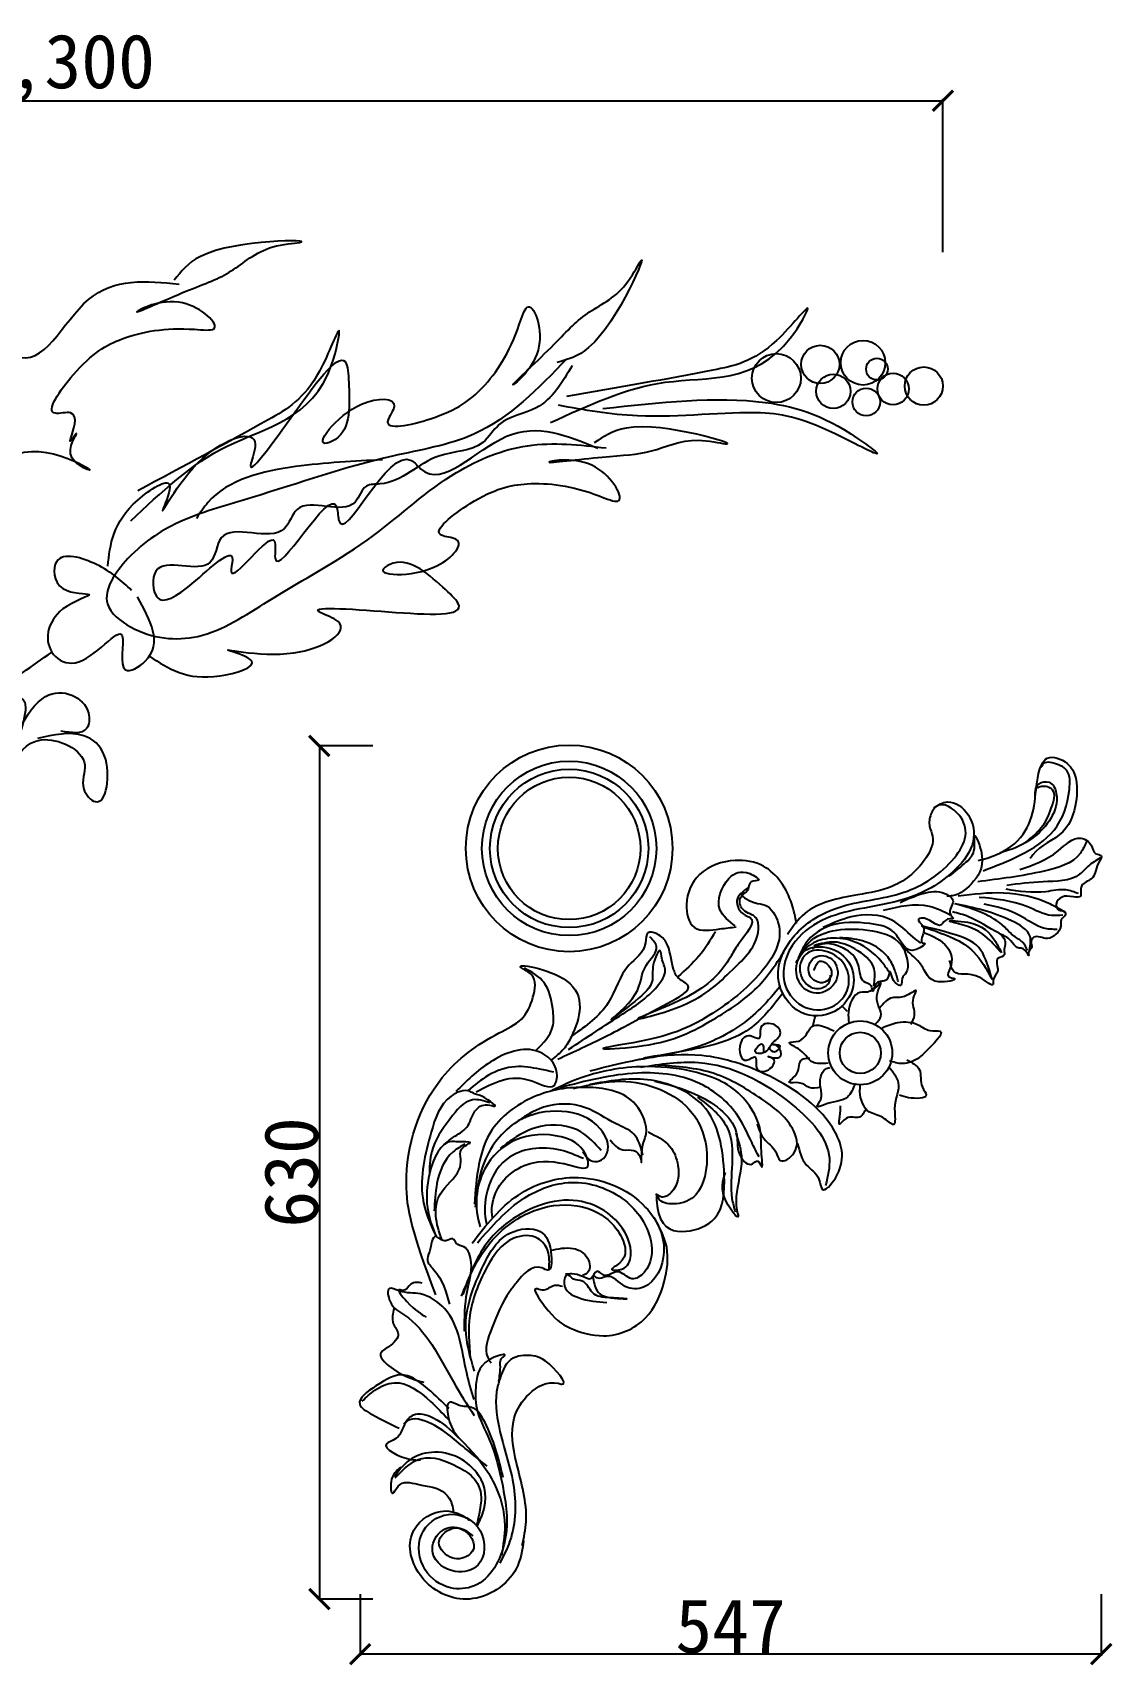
# Model space of a CAD drawing. Extents: x 3172 to 33391, y 13916 to 34175.
# Drawn here: x 17615 to 18413, y 22501 to 23707 of the extents above; entities that cross this region are included whole.
import ezdxf

# ---------------------------------------------------------------- set-up
doc = ezdxf.new("R2010")
doc.units = 0
doc.layers.get('0').update_dxf_attribs({"linetype": 'CONTINUOUS'})
doc.layers.get('DEFPOINTS').update_dxf_attribs({"linetype": 'CONTINUOUS'})
doc.dimstyles.get("Standard").update_dxf_attribs({"dimtxt": 0.18, "dimasz": 0.18, "dimexe": 0.18, "dimexo": 0.0625, "dimgap": 0.09, "dimtad": 0, "dimtih": 1, "dimtoh": 1, "dimdec": 4, "dimzin": 0, "dimdsep": 46, "dimtxsty": 'Standard', "dimcen": 0.09, "dimadec": 0, "dimazin": 0, "dimtfac": 1, "dimtdec": 4, "dimtofl": 0, "dimtmove": 0, "dimatfit": 3, "dimfxl": 1, "dimtolj": 1, "dimtzin": 0, "dimarcsym": 0})

# ---------------------------------------------------------------- blocks, each defined once
blk = doc.blocks.new('_ARCHTICK')
at = {"color": 0, "linetype": 'ByBlock', "const_width": 0.15}
blk.add_lwpolyline([(-0.5, -0.5), (0.5, 0.5)], dxfattribs=at)
blk = doc.blocks.new('*D269')
at = {"color": 0, "linetype": 'ByBlock'}
for p, q in [((80.2, 679), (39.4, 679)), ((40.6, 679), (40.6, 48.9)), ((80.2, 48.9), (39.4, 48.9))]:
    blk.add_line(p, q, dxfattribs=at)
at = {"layer": 'DEFPOINTS', "color": 0, "linetype": 'ByBlock'}
for p in [(80.8, 679), (40.6, 48.9), (80.8, 48.9)]:
    blk.add_point(p, dxfattribs=at)
at = {"color": 0, "linetype": 'ByBlock', "xscale": 15, "yscale": 15, "zscale": 15}
for p, rotation in [((40.6, 679), 90), ((40.6, 48.9), 270)]:
    blk.add_blockref('_ARCHTICK', p, dxfattribs=dict(at, rotation=rotation))
at = {"color": 0, "linetype": 'ByBlock', "insert": (20, 364), "char_height": 40, "attachment_point": 5, "rotation": 90}
blk.add_mtext('\\A1;630', dxfattribs=at)
blk = doc.blocks.new('*D270')
at = {"color": 0, "linetype": 'ByBlock'}
for p, q in [((70.7, 52.6), (70.7, 7)), ((618, 52.6), (618, 7)), ((618, 8.3), (70.7, 8.3))]:
    blk.add_line(p, q, dxfattribs=at)
at = {"layer": 'DEFPOINTS', "color": 0, "linetype": 'ByBlock'}
for p in [(70.7, 53.3), (618, 53.3), (70.7, 8.3)]:
    blk.add_point(p, dxfattribs=at)
at = {"color": 0, "linetype": 'ByBlock', "xscale": 15, "yscale": 15, "zscale": 15, "rotation": 180}
blk.add_blockref('_ARCHTICK', (70.7, 8.3), dxfattribs=at)
at = {"color": 0, "linetype": 'ByBlock', "xscale": 15, "yscale": 15, "zscale": 15}
blk.add_blockref('_ARCHTICK', (618, 8.3), dxfattribs=at)
at = {"color": 0, "linetype": 'ByBlock', "insert": (344.3, 28.9), "char_height": 40, "attachment_point": 5}
blk.add_mtext('\\A1;547', dxfattribs=at)
blk = doc.blocks.new('A$C15704145')
at = {"color": 7}
for centre, radius in [((970.64, 895.22), 12.87), ((920.57, 886.38), 14.14), ((945.96, 894.27), 11.04), ((978.68, 891.57), 6.25), ((953.48, 878.75), 9.88), ((988.02, 880.07), 9.1), ((1005.75, 881.74), 11.04), ((972.5, 872.56), 7.96)]:
    blk.add_circle(centre, radius, dxfattribs=at)
for points, knots in [([(453.36, 806.21), (460.54, 808.59), (472.6, 865.76), (537.49, 826.42), (506.36, 840.99), (516.37, 852.62), (516.17, 855.86), (508.4, 840.41), (519.64, 869.37), (494.53, 862.41), (519.75, 897.5), (543.05, 911.2), (570.68, 916.34), (604.13, 912.51), (576.5, 938.91), (536.23, 917.21), (582.85, 938.58), (605.77, 945.95), (623.23, 962.85), (667.83, 966.21), (591.83, 967.16), (576.69, 947.95), (572.75, 942.95)], [227.367156, 227.367156, 227.367156, 227.367156, 258.552826, 312.675293, 329.841724, 374.388285, 378.552118, 418.592159, 443.752171, 455.526956, 488.449307, 534.999392, 591.239009, 605.957449, 637.254884, 673.066964, 714.070091, 752.340562, 789.228441, 810.043725, 887.088115, 914.232433, 914.232433, 914.232433, 914.232433]), ([(534.35, 777.69), (535.73, 790.31), (537.78, 809.04), (575.56, 832.83), (559.52, 794.89), (582.99, 845.97), (625.32, 859.08), (610.68, 822.16), (644.4, 869.63), (672.63, 908.12), (673.97, 873.76), (674.61, 853.8), (651.52, 844.98), (674.23, 875.87), (705.28, 874.98), (689.11, 854.54), (731.24, 864.16), (752.92, 880.31), (768.38, 903.77), (777.84, 936.09), (791.44, 900.37), (755.8, 871.69), (793.6, 906.34), (809.29, 924.61), (831.65, 934.13), (852.07, 973.93), (823.42, 903.53), (799.85, 897.04), (793.7, 895.35)], [0, 0, 0, 0, 41.947699, 62.305938, 75.735438, 112.147819, 143.533885, 154.791504, 193.91462, 234.50647, 247.381293, 280.791214, 283.914088, 313.944119, 332.814129, 341.645217, 366.33698, 401.249544, 443.429256, 454.468087, 477.941163, 504.800223, 535.552569, 564.255421, 591.921331, 607.532794, 665.316086, 685.674325, 685.674325, 685.674325, 685.674325]), ([(447.92, 855.64), (454.45, 860.26), (462.44, 912.26), (495.63, 888.25), (519.42, 946.27), (556.83, 942.5), (575.53, 940.62)], [610.032663, 610.032663, 610.032663, 610.032663, 672.056285, 681.368462, 752.154214, 822.952038, 822.952038, 822.952038, 822.952038]), ([(790.11, 860.63), (811.8, 870.68), (857.12, 891.68), (914.68, 881.49), (945.58, 937.29), (914.6, 897.16), (872.08, 888.28), (828.77, 880.85), (799.4, 875.8)], [0, 0, 0, 0, 70.283244, 146.810929, 166.803285, 192.645849, 233.362268, 319.120475, 319.120475, 319.120475, 319.120475]), ([(547.75, 803.98), (565.15, 820.38), (601.51, 854.63), (659.34, 863.15), (671.02, 925.86), (654.31, 877.99), (616.77, 856.12), (578.04, 835.38), (551.77, 821.32)], [0, 0, 0, 0, 70.283244, 146.810929, 166.803285, 192.645849, 233.362268, 319.120475, 319.120475, 319.120475, 319.120475]), ([(799.55, 897.55), (783.01, 880.39), (754.84, 851.15), (686.21, 840.45), (632, 820.99), (577.69, 806.06), (548.14, 787.86), (527.13, 757.54), (553.42, 736.41), (589.75, 732.8), (634.36, 763.41), (686.5, 790.55), (729.14, 831.61), (777.03, 851.1), (807.01, 847.76), (822.3, 846.05)], [0, 0, 0, 0, 69.119911, 117.753002, 202.304925, 244.493645, 283.118065, 311.819132, 330.689077, 369.825629, 415.347477, 486.998682, 547.264837, 590.985443, 636.515651, 636.515651, 636.515651, 636.515651]), ([(802.66, 893.72), (796.92, 883.94), (786.98, 867.02), (761.21, 863.92), (749.73, 843.65), (719.72, 844.89), (702.94, 824.03), (681.66, 825.49), (676.12, 803.33), (644.11, 821.62), (635.68, 787.26), (597.76, 807.46), (596.25, 768.46), (558.46, 787.62), (561.04, 751.8), (584.05, 766.63), (609.69, 792.55), (601.62, 761.06), (634.48, 807.53), (626.37, 759.09), (667.02, 832.48), (667.47, 781.07), (699.13, 854.38), (725.6, 819.29), (765.39, 867.75), (800.04, 853.16), (817.36, 845.86)], [0, 0, 0, 0, 32.146657, 55.619779, 69.583523, 96.174723, 133.778185, 141.740694, 152.998313, 186.708536, 200.138037, 236.893348, 252.347782, 284.19776, 299.009149, 320.869463, 347.822407, 354.804336, 385.478903, 395.353163, 441.772436, 449.733692, 504.042214, 511.026347, 564.11566, 617.214029, 617.214029, 617.214029, 617.214029]), ([(820.43, 868.71), (853, 872.39), (907.05, 878.5), (952.76, 863.24), (985.55, 838.15), (941.38, 861.9), (909.46, 869.55), (847.59, 861.06), (809.6, 867.97), (794.66, 870.68)], [0, 0, 0, 0, 93.828544, 155.710865, 164.817305, 186.90409, 235.94433, 307.063676, 353.180605, 353.180605, 353.180605, 353.180605]), ([(558.67, 725.61), (569.22, 718.57), (584.9, 708.11), (627.4, 721.81), (588.02, 733.86), (642.25, 719.06), (679.47, 743.1), (641.77, 755.58), (699.81, 750.95), (747.44, 747.88), (721.96, 770.96), (707.07, 784.27), (685.49, 772.24), (723.75, 769.81), (743, 794.19), (716.95, 794.92), (751.37, 821.04), (777.67, 827.29), (805.58, 824.08), (836.44, 810.59), (817.78, 843.95), (772.92, 835.04), (823.76, 841.77), (847.83, 842.07), (869.49, 853.1), (913.1, 843.2), (840.74, 866.44), (820.63, 852.53), (815.39, 848.9)], [0, 0, 0, 0, 41.947699, 62.305938, 75.735438, 112.147819, 143.533885, 154.791504, 193.91462, 234.50647, 247.381293, 280.791214, 283.914088, 313.944119, 332.814129, 341.645217, 366.33698, 401.249544, 443.429256, 454.468087, 477.941163, 504.800223, 535.552569, 564.255421, 591.921331, 607.532794, 665.316086, 685.674325, 685.674325, 685.674325, 685.674325]), ([(693.09, 839.12), (676.65, 838.37), (642.39, 836.8), (599.87, 827.13), (587.74, 808.53), (585.67, 805.35)], [0, 0, 0, 0, 50.409155, 105.081605, 116.339283, 116.339283, 116.339283, 116.339283]), ([(548.14, 763.76), (542.48, 769.02), (531.65, 779.09), (501.03, 788.31), (503.94, 760.56), (533.13, 763.08), (499.7, 753.37), (496.62, 727.75), (521.39, 715.85), (549.3, 755.47), (538.53, 711.46), (568.94, 728.7), (558.96, 746.65), (551.47, 760.11)], [0, 0, 0, 0, 25.182078, 48.240482, 64.162994, 79.780523, 97.026647, 123.885707, 137.137724, 168.521256, 188.269775, 200.761422, 238.296995, 238.296995, 238.296995, 238.296995]), ([(468.18, 697.57), (475.72, 700.56), (494.65, 708.04), (472.31, 651.89), (492.16, 714.75), (525.04, 700.5), (523.16, 679.92), (513.39, 681.5), (507.34, 682.48)], [0, 0, 0, 0, 17.80516, 44.664162, 78.437137, 104.941261, 114.044357, 128.859371, 128.859371, 128.859371, 128.859371]), ([(468.18, 697.57), (475.72, 700.56), (494.65, 708.04), (472.31, 651.89), (492.16, 714.75), (525.04, 700.5), (523.16, 679.92), (513.39, 681.5), (507.34, 682.48)], [0, 0, 0, 0, 17.80516, 44.664162, 78.437137, 104.941261, 114.044357, 128.859371, 128.859371, 128.859371, 128.859371]), ([(438.33, 626.27), (447.54, 628.01), (475.15, 633.23), (479.23, 690.64), (527.06, 668.79), (517.14, 650.32), (533.08, 633.43), (537.65, 668.79), (518.24, 683.77), (503.13, 680.33), (493.86, 678.21)], [0, 0, 0, 0, 26.591201, 79.671556, 108.721884, 122.685628, 132.562403, 159.421464, 176.241224, 202.926917, 202.926917, 202.926917, 202.926917])]:
    blk.add_open_spline(points, degree=3, knots=knots, dxfattribs=at)
blk.add_open_spline([(468.5, 704.55), (479.68, 712.42), (490.86, 720.28), (502.11, 728.04)], degree=3, dxfattribs=at)
blk = doc.blocks.new('*D272')
at = {"color": 0, "lineweight": -2}
for p, q in [((16987.7, 23544.6), (16987.7, 23657.7)), ((16987.7, 23656.4), (18287.5, 23656.4)), ((18287.5, 23544.6), (18287.5, 23657.7))]:
    blk.add_line(p, q, dxfattribs=at)
at = {"layer": 'DEFPOINTS', "color": 0}
for p in [(18287.5, 23656.4), (16987.7, 23543.9), (18287.5, 23543.9)]:
    blk.add_point(p, dxfattribs=at)
at = {"color": 0, "lineweight": -2, "xscale": 15, "yscale": 15, "zscale": 15, "rotation": 180}
blk.add_blockref('_ARCHTICK', (16987.7, 23656.4), dxfattribs=at)
at = {"color": 0, "lineweight": -2, "xscale": 15, "yscale": 15, "zscale": 15}
blk.add_blockref('_ARCHTICK', (18287.5, 23656.4), dxfattribs=at)
at = {"color": 0, "insert": (17637.6, 23680.4), "char_height": 40, "attachment_point": 5}
blk.add_mtext('\\A1;1,300', dxfattribs=at)
blk = doc.blocks.new('A$C29312E49')
for radius in [76.3, 64.4, 58.5, 52.6]:
    blk.add_circle((225.1, 603.3), radius)
at = {"ltscale": 5}
for radius in [23.6, 15.2]:
    blk.add_circle((440.1, 452.3), radius, dxfattribs=at)
for points, knots in [([(527.2, 594.3), (531.5, 595.5), (544.1, 598.9), (562, 611.4), (569.9, 635.6), (569.7, 654.1), (576.8, 673.9), (599.3, 665.7), (601.6, 640.5), (593.4, 612.4), (571.9, 605.5), (566.2, 596.7), (565.6, 595.8)], [0, 0, 0, 0, 12.649821, 36.181409, 57.018472, 79.218866, 91.251868, 105.348689, 128.336795, 154.739815, 180.753739, 183.686014, 183.686014, 183.686014, 183.686014]), ([(530.8, 586.8), (540, 590.3), (558.9, 597.5), (586.4, 615.1), (594.8, 639.7), (595.3, 662), (584.3, 666.1), (576.2, 667.5), (574.3, 664.5), (573.5, 663.1)], [0, 0, 0, 0, 27.765248, 56.315349, 86.06326, 99.132848, 110.387535, 115.420272, 119.543923, 119.543923, 119.543923, 119.543923]), ([(569.3, 639.4), (569.1, 644), (568.8, 651.6), (581.4, 653.8), (587.2, 640.4), (582, 624.9), (568.5, 610.3), (554.5, 603.2), (545.6, 600.7), (543.5, 600.1)], [0, 0, 0, 0, 10.955977, 18.152956, 27.155359, 44.726575, 61.375572, 81.334998, 87.218749, 87.218749, 87.218749, 87.218749]), ([(570.4, 647.8), (571.5, 648.4), (575.1, 650.2), (585.8, 646.9), (580.4, 631.2), (575.1, 618), (566.5, 611.3), (562.2, 608)], [0, 0, 0, 0, 3.598803, 11.096735, 23.922407, 38.913294, 53.313782, 53.313782, 53.313782, 53.313782]), ([(405.9, 513), (407, 516.2), (409.7, 523.6), (422.3, 513.3), (413.8, 500.8), (398.8, 508.9), (404.5, 526.2), (422.4, 523), (425.7, 504.1), (408.1, 492.3), (390, 505.2), (393.8, 528.7), (415.3, 532.5), (433.4, 522.3), (437.5, 499.2), (422.5, 479.2), (392.3, 478.1), (372.9, 509.5), (391, 543.5), (427.1, 564.2), (472, 566.3), (504.9, 587.6), (520.2, 611.7), (515.3, 629.1), (498.5, 639.3), (491.5, 628.2), (490.3, 619.9), (495.7, 609.7), (487.1, 590.5), (466.7, 573.8), (433.5, 568.2), (402.1, 562.6), (390.3, 545.4), (386.4, 539.8)], [0, 0, 0, 0, 7.612751, 17.977419, 26.881395, 38.584111, 50.957073, 63.005901, 76.792429, 93.628128, 108.131853, 128.560357, 142.062383, 162.455265, 179.555502, 200.833777, 223.724916, 251.839348, 285.152212, 318.165374, 364.459241, 406.421082, 423.13879, 438.234946, 454.100894, 461.576562, 469.882049, 476.968867, 491.859279, 522.355624, 547.133092, 585.398192, 603.812346, 603.812346, 603.812346, 603.812346]), ([(494.4, 633.3), (497.7, 635.3), (506.6, 640.8), (522.9, 628.4), (525.9, 606.2), (506.9, 581.1), (468.5, 560.3), (423.1, 558.9), (389.2, 536.5), (378.8, 507), (395.2, 484), (419.5, 482.6), (433.5, 499.1), (430.8, 517.2), (418.5, 527.6), (402.8, 529.7), (393.5, 517.5), (397, 503.9), (408.2, 498.1), (417.6, 502.5), (418.1, 507.7), (418.2, 509.6)], [0, 0, 0, 0, 10.19644, 27.268811, 45.174949, 67.812992, 109.091568, 163.369243, 189.858305, 218.246458, 238.845682, 259.159979, 276.659577, 291.463201, 305.062762, 319.575872, 329.122346, 343.026755, 352.342037, 361.087262, 366.13291, 366.13291, 366.13291, 366.13291]), ([(505.7, 582.8), (510.1, 586.2), (517.5, 592), (525.9, 600.7), (523, 618.4), (533.3, 594.4), (526.4, 579.9), (513, 568.1), (505.2, 568.1), (503.9, 568.1)], [0, 0, 0, 0, 15.256441, 26.014697, 34.73446, 45.862135, 67.341176, 85.086375, 88.83978, 88.83978, 88.83978, 88.83978]), ([(558, 587.6), (567.7, 590.9), (583.2, 596.3), (599.3, 614.4), (611.6, 607.1), (612, 598.8), (620.3, 598.6), (613.3, 589.5), (614, 580.4), (602.9, 577.6), (602.9, 571.8), (603.4, 566.8), (595.8, 567.7), (589.6, 568.8), (583.7, 563.3), (585.9, 556.7), (590.7, 557.9), (592.5, 553.4), (587.2, 551.1), (589.1, 544.8), (584.8, 539.6), (577.7, 534.7), (569.6, 540.3), (565.4, 534.4), (568.1, 529.7), (563.6, 527.7), (565.2, 522.2), (561.6, 530.4), (555.2, 528.7), (550.9, 536.9), (537.7, 542.4), (524.5, 552.1), (512.2, 555.4), (508.2, 556.4)], [0, 0, 0, 0, 29.050864, 46.861996, 55.363583, 62.102033, 65.894858, 71.792697, 83.167333, 91.221629, 95.893399, 98.223361, 103.311866, 110.991445, 117.181448, 121.646541, 125.36562, 127.598171, 132.397679, 136.724742, 143.126365, 149.688089, 159.007897, 162.43429, 166.483537, 170.653536, 172.678159, 176.939669, 182.834326, 189.191248, 198.723813, 222.539742, 233.83514, 233.83514, 233.83514, 233.83514]), ([(607.1, 608.4), (605.8, 605.3), (600.5, 592.9), (568.3, 583.8), (542.8, 580.7), (526.9, 578.7)], [0, 0, 0, 0, 9.090224, 36.655356, 82.658276, 82.658276, 82.658276, 82.658276]), ([(393.1, 547.9), (392.1, 552.7), (388.8, 568.9), (374.3, 591.4), (345.3, 596.5), (319.9, 587.4), (309.4, 565), (314.9, 540.5), (334.7, 543.7), (344.6, 544.9), (348.5, 545.3)], [0, 0, 0, 0, 13.888228, 46.012882, 65.716621, 91.896411, 114.168283, 130.735952, 148.151545, 159.492001, 159.492001, 159.492001, 159.492001]), ([(617.5, 596.2), (614.3, 594.4), (608.6, 591.1), (598.1, 578.6), (574.6, 579.4), (557, 577.1), (548.3, 576)], [0, 0, 0, 0, 10.447494, 18.215647, 43.715131, 68.652283, 68.652283, 68.652283, 68.652283]), ([(347.8, 546.1), (343, 549.7), (331.4, 558.4), (339.7, 581.5), (354.1, 588.6), (368.7, 578.7), (356.2, 580.1), (358.4, 570.5), (349, 569.8), (362.2, 561.9), (372.3, 562.6), (386.6, 540.1), (366.5, 507), (327.1, 477.1), (296.7, 462.8), (236.1, 454.2), (294.9, 457.2), (323.5, 471.6), (363.7, 496.5), (377.6, 517.5), (383.6, 526.6)], [0, 0, 0, 0, 15.282738, 37.435314, 51.98201, 59.518632, 64.590373, 73.012187, 75.215246, 85.264082, 93.05273, 108.400138, 143.921698, 187.293856, 240.917203, 266.093218, 289.25027, 342.037978, 381.651699, 411.805651, 411.805651, 411.805651, 411.805651]), ([(357.1, 574.2), (353.3, 571.5), (345.7, 565.9), (351.9, 554.5), (365.4, 550.7), (350.5, 534.6), (339.6, 514), (320.7, 493.9), (255.6, 471.3), (320, 488.2), (341.7, 510.2), (366.4, 533.1), (364.5, 554.2), (353.3, 555.5), (349.8, 565.3), (353.1, 569), (354.6, 570.6)], [0, 0, 0, 0, 11.430086, 23.029483, 26.781248, 46.850013, 57.140658, 98.041812, 134.190737, 166.154514, 208.269172, 241.033889, 248.981367, 259.268377, 266.775395, 272.394477, 272.394477, 272.394477, 272.394477]), ([(469.5, 563.4), (475.1, 565.9), (485.6, 570.6), (499.7, 572.8), (512.1, 564.1), (503.2, 556.6), (510.5, 550.7), (502.7, 552), (498.9, 541.2), (490.2, 553.8), (481.1, 550.5), (490, 544.4), (485.1, 539.3), (485.2, 533), (490.3, 533.6), (473.8, 522.1), (468.3, 544.3), (444, 548.8), (420.5, 549.5), (401.3, 537.6), (396.5, 527.3), (394.4, 522.7)], [0, 0, 0, 0, 16.879363, 31.824076, 39.468989, 48.677983, 51.91649, 55.738024, 61.601696, 76.180379, 78.034274, 83.674331, 92.808396, 95.431386, 96.674857, 103.735277, 120.524071, 140.321508, 167.878403, 185.042553, 198.95214, 198.95214, 198.95214, 198.95214]), ([(591.4, 556), (587.8, 558.2), (574, 566.4), (546.5, 572.2), (523.6, 569.4), (512.5, 568)], [0, 0, 0, 0, 11.456891, 44.542846, 75.405077, 75.405077, 75.405077, 75.405077]), ([(589.8, 554), (587, 553.7), (577.7, 552.9), (558.4, 564.2), (539.9, 566), (528, 567.1)], [0, 0, 0, 0, 7.679574, 25.682894, 58.897098, 58.897098, 58.897098, 58.897098]), ([(601.2, 569.9), (598.1, 571), (590.4, 574), (572.2, 569.4), (557.5, 571.6), (547.8, 573.1)], [0, 0, 0, 0, 8.876173, 22.659767, 49.936064, 49.936064, 49.936064, 49.936064]), ([(484.7, 533.3), (482.9, 534.8), (475.6, 540.3), (462.2, 554.9), (435.2, 555), (419.4, 547.9), (412.8, 544.9)], [0, 0, 0, 0, 6.555046, 25.303006, 53.076996, 73.490478, 73.490478, 73.490478, 73.490478]), ([(506.6, 554), (501.6, 556.5), (486.1, 564.3), (468.7, 560.2), (457, 557.5)], [0, 0, 0, 0, 15.337205, 47.167182, 47.167182, 47.167182, 47.167182]), ([(564.7, 526.7), (565.6, 530.8), (567.8, 541.2), (542.9, 555.5), (523.6, 559.6), (510, 562.4)], [0, 0, 0, 0, 10.651246, 27.286978, 67.629513, 67.629513, 67.629513, 67.629513]), ([(563.7, 527.8), (562.7, 530), (560.5, 534.7), (552.8, 538.3), (540.4, 553.4), (523.8, 558.4), (510.4, 562.4)], [0, 0, 0, 0, 6.461475, 13.937952, 22.671648, 59.98386, 59.98386, 59.98386, 59.98386]), ([(585.5, 543.4), (582.1, 543.5), (571.9, 543.8), (556.2, 556.7), (540.6, 560.2), (531.6, 562.2)], [0, 0, 0, 0, 9.319802, 27.931706, 53.346326, 53.346326, 53.346326, 53.346326]), ([(392.8, 518.7), (394.9, 523.2), (403.6, 542.4), (438.8, 546.4), (469.8, 537.6), (475.2, 521.6), (475.4, 511.8), (470.1, 508), (471.6, 500), (463.3, 505), (462, 516.2), (460.6, 503.1), (451.2, 507.3), (449.4, 494.7), (448.7, 503.7), (441.9, 503.6), (439.5, 512.3), (438.1, 523.7), (425.2, 531.7), (412.5, 534), (406.8, 530.5), (404.6, 529.2)], [0, 0, 0, 0, 13.354586, 56.876769, 82.057108, 94.310465, 101.787591, 106.62363, 111.204751, 117.325523, 123.816674, 129.457676, 137.246164, 143.022584, 146.565987, 152.686758, 157.882882, 168.902447, 184.196625, 195.809781, 202.494308, 202.494308, 202.494308, 202.494308]), ([(537.4, 506.8), (533.3, 514.1), (522.7, 533.1), (502.3, 539.9), (479.5, 547.7), (514.6, 539.1), (530.2, 531.6), (535.1, 514.7), (537.4, 506.8)], [0, 0, 0, 0, 22.475872, 58.128088, 61.145775, 80.498919, 104.416894, 125.387512, 125.387512, 125.387512, 125.387512]), ([(544, 526.6), (541.3, 529.6), (533.3, 538.4), (523.4, 545.6), (499.4, 550.4), (527.8, 549.3), (537.7, 539.5), (543, 529), (544.4, 526.1)], [0, 0, 0, 0, 10.851563, 32.171392, 41.927634, 54.36236, 77.611135, 86.358921, 86.358921, 86.358921, 86.358921]), ([(216.7, 447.7), (228.7, 453.2), (257.5, 466.4), (280.2, 479.8), (319.5, 500.4), (305.2, 506.6), (300.1, 517.9), (300, 532.2), (291, 540.6), (281.5, 542.3), (282.6, 527.1), (263.8, 516.4), (256.5, 485.5), (237.6, 472.2), (227.6, 465.2)], [0, 0, 0, 0, 34.919812, 84.034283, 102.758612, 110.295234, 117.833726, 137.011364, 146.488571, 151.364936, 158.473515, 177.610769, 206.917477, 239.935412, 239.935412, 239.935412, 239.935412]), ([(224.7, 454.8), (238.1, 463.7), (260.7, 478.6), (285.9, 494.6), (298.2, 512.2), (293.4, 520), (292.6, 532.2), (285.4, 515.8), (288.5, 503.1), (275.1, 491), (245.1, 468.6), (279.8, 495.7), (277.1, 514.8), (293.3, 528.9), (287, 535.5), (284.7, 537.9)], [0, 0, 0, 0, 44.315634, 74.408486, 86.581054, 95.397816, 100.472319, 111.088731, 121.544797, 140.502965, 160.758587, 184.493611, 205.65859, 220.311948, 228.257855, 228.257855, 228.257855, 228.257855]), ([(333.2, 541.7), (329.4, 535.5), (321.8, 523.1), (310.9, 513.5), (305.6, 508.7)], [0, 0, 0, 0, 20.319494, 40.054563, 40.054563, 40.054563, 40.054563]), ([(461.4, 511.9), (459.7, 514.4), (452.9, 524.5), (437.3, 536.1), (417, 537.9), (403.5, 533.5), (398.3, 527.8), (396.4, 525.7)], [0, 0, 0, 0, 8.548252, 33.860444, 50.445269, 63.619419, 71.540989, 71.540989, 71.540989, 71.540989]), ([(450.1, 501.8), (450.7, 506.1), (452.5, 517.7), (437.6, 529.3), (421.2, 535.8), (410.9, 532.9), (405.7, 531.4)], [0, 0, 0, 0, 11.620596, 30.697243, 45.275927, 59.753966, 59.753966, 59.753966, 59.753966]), ([(468.2, 504.7), (467.4, 507.7), (465.7, 514.1), (459.3, 526.9), (443.6, 536.1), (430.6, 537), (424.9, 537.4)], [0, 0, 0, 0, 8.397551, 18.63948, 39.053911, 54.853641, 54.853641, 54.853641, 54.853641]), ([(487, 541.3), (493.6, 538.5), (505.3, 533.5), (509.5, 518.7), (502.7, 508.2), (515.2, 506.9), (490.6, 501.2), (487.2, 518.2), (476.1, 525.6), (471.7, 530.8), (470.7, 532)], [0, 0, 0, 0, 18.924685, 33.321825, 39.187303, 43.514945, 54.675946, 71.135304, 86.112947, 90.217515, 90.217515, 90.217515, 90.217515]), ([(543.9, 539.5), (545.4, 537.8), (548.7, 534.1), (545.6, 528.9), (547.5, 523.4), (538.1, 522.8), (544.1, 512.4), (537.8, 508.1), (538.8, 499.3), (524.4, 514.5), (509.4, 506.9), (506.8, 517.3), (506.1, 520.5)], [0, 0, 0, 0, 5.725352, 12.390682, 14.415305, 19.675863, 28.003793, 35.173, 37.835812, 47.969998, 66.180524, 74.22336, 74.22336, 74.22336, 74.22336]), ([(126.6, 273.7), (109.1, 319.3), (98.6, 365), (120.1, 431.3), (162.4, 462.4), (191.2, 475.5), (198.9, 492.1), (201.8, 509.2), (177.2, 520.4), (242.3, 509.1), (231.7, 472.8), (221.4, 454.4), (215.3, 449.7), (212.2, 447.3)], [21649.45699, 21649.45699, 21649.45699, 21649.45699, 25098.159144, 30373.742857, 33773.278622, 35011.684157, 36171.713601, 37237.644222, 37797.240303, 40008.929805, 42629.60109, 43338.323193, 44084.9071, 44084.9071, 44084.9071, 44084.9071]), ([(200.5, 454), (205.8, 459.4), (214.6, 468.2), (213, 487.2), (209.2, 505.3), (197.6, 511.8), (192.1, 514.8)], [0, 0, 0, 0, 19.724908, 32.291513, 51.059062, 67.679295, 67.679295, 67.679295, 67.679295]), ([(381.3, 501.8), (376.6, 496.2), (362.8, 479.6), (328.3, 455.9), (295.1, 450.3), (276.2, 447.1)], [0, 0, 0, 0, 20.353804, 60.077068, 112.734069, 112.734069, 112.734069, 112.734069]), ([(382.4, 495.7), (375, 486.2), (357.4, 463.5), (317.2, 454.6), (290.6, 450.2), (280.1, 448.4)], [0, 0, 0, 0, 32.657196, 77.942034, 108.019138, 108.019138, 108.019138, 108.019138]), ([(451.2, 473.5), (453, 475.4), (458.5, 481.3), (448.6, 490.5), (458.8, 509.4), (448.1, 495.7), (436.2, 498.9), (430.5, 484.9), (431.4, 477.1), (431.6, 474.6)], [0, 0, 0, 0, 6.574966, 20.269673, 30.24993, 39.624739, 46.729108, 62.314087, 69.319517, 69.319517, 69.319517, 69.319517]), ([(477.5, 473.4), (478.8, 475.6), (482.1, 481.8), (476.9, 489.5), (483.7, 501.4), (472.1, 491.7), (462.4, 494.9), (457.2, 488.8), (454.2, 485.3)], [0, 0, 0, 0, 6.612569, 18.5444, 23.618904, 32.348859, 40.823795, 52.167336, 52.167336, 52.167336, 52.167336]), ([(372.5, 456.4), (373.7, 454.6), (376.3, 450.8), (384.3, 459.1), (369.7, 457.2), (384.2, 464.7), (377.7, 475), (363.9, 474.4), (367.8, 459.6), (357.4, 467.2), (348.7, 459.2), (352.8, 442.1), (365, 453.3), (361.1, 437.7), (373.1, 438.1), (379.3, 447.5), (368.1, 450.8), (382.5, 446.2), (381.8, 456.1), (373.8, 460.7), (372.3, 451.6), (358.1, 450.8), (369.1, 462.6), (368.7, 455.5), (368.5, 452.1)], [0, 0, 0, 0, 5.024418, 10.467288, 16.083701, 24.029608, 31.822096, 41.796508, 49.495867, 55.918613, 64.309447, 76.482015, 82.713606, 91.335572, 98.99843, 107.156824, 110.908589, 118.571447, 124.148012, 130.379603, 136.374738, 144.069237, 151.03834, 157.46483, 157.46483, 157.46483, 157.46483]), ([(416.3, 444.7), (412, 444.3), (403.1, 443.5), (399.2, 453.7), (383.2, 460.9), (399.6, 459.6), (402.4, 477.1), (414.3, 471.5), (420.7, 468.5)], [0, 0, 0, 0, 10.449352, 22.315602, 31.40014, 37.822886, 51.209829, 66.677562, 66.677562, 66.677562, 66.677562]), ([(456.3, 470.9), (460, 472.4), (468.4, 475.9), (482, 475.1), (489.9, 467.6), (506.1, 470.3), (490.5, 455.2), (482.5, 447.4), (472.2, 442.9), (464.8, 445.4), (461.6, 446.4)], [0, 0, 0, 0, 11.255292, 25.205188, 34.262156, 41.22839, 58.441709, 64.354657, 76.521921, 85.684709, 85.684709, 85.684709, 85.684709]), ([(156.4, 423.5), (162.8, 426.9), (175.8, 433.7), (194.8, 434.7), (214.6, 423), (217.9, 442.5), (198.7, 460.5), (165.4, 447.7), (149.1, 431.4), (141.4, 423.7)], [0, 0, 0, 0, 19.632149, 39.846252, 55.313989, 63.794076, 83.017781, 116.989996, 148.036548, 148.036548, 148.036548, 148.036548]), ([(393.8, 385.7), (395.2, 379.7), (397.8, 368.9), (410.3, 362.7), (411.2, 346.5), (430.8, 368.7), (421.4, 405.1), (377.2, 436.3), (313.1, 457.5), (268.1, 445.9), (240.3, 438.8)], [0, 0, 0, 0, 16.211539, 29.02292, 36.529938, 48.355827, 79.793567, 139.020258, 187.008105, 264.473212, 264.473212, 264.473212, 264.473212]), ([(278.1, 441.7), (292.4, 444), (332.4, 450.1), (383.5, 423.9), (421.5, 384), (416.1, 361.1), (414.5, 354.3)], [0, 0, 0, 0, 39.407486, 110.184792, 154.376275, 173.24869, 173.24869, 173.24869, 173.24869]), ([(410.7, 426.9), (407.7, 426.3), (402.1, 425.2), (396.8, 431.6), (383.1, 428.8), (396.5, 437.3), (393.9, 448.2), (400.5, 448.4), (402.9, 448.5)], [0, 0, 0, 0, 7.694498, 14.556168, 22.219027, 30.164941, 40.313957, 46.058676, 46.058676, 46.058676, 46.058676]), ([(474.4, 447.2), (478.4, 445.1), (486.7, 440.7), (483.3, 429.1), (492.4, 418.5), (476.8, 418.2), (471.1, 420.4), (469.1, 421.1)], [0, 0, 0, 0, 11.016876, 23.19029, 28.809364, 40.975781, 47.398526, 47.398526, 47.398526, 47.398526]), ([(213.9, 438.1), (210.4, 438.8), (201, 440.8), (184.5, 443.7), (165.4, 437.1), (155.3, 428.6), (150.5, 424.6)], [0, 0, 0, 0, 9.851876, 26.585364, 45.992655, 63.301037, 63.301037, 63.301037, 63.301037]), ([(288.1, 431.3), (298.6, 428.8), (322.2, 423), (352.4, 400.4), (348, 377.4), (358.8, 367.3), (364.7, 374.5), (368.9, 363), (366.2, 384.2), (367.9, 396.7), (353.3, 425.5), (320.8, 439.2), (279.1, 444), (242, 438.4), (219.4, 427.9), (212.3, 424.6)], [0, 0, 0, 0, 30.920637, 69.40402, 84.451202, 93.798585, 97.86125, 102.32356, 112.802806, 126.12023, 152.0578, 188.212643, 221.020662, 268.171776, 289.982343, 289.982343, 289.982343, 289.982343]), ([(365.3, 375.4), (363.5, 379), (358.8, 388.3), (349.6, 409.2), (322.3, 434.5), (271.9, 440.6), (237.2, 431.5), (218.4, 426.5)], [0, 0, 0, 0, 11.238157, 29.048053, 63.219798, 108.84243, 162.74175, 162.74175, 162.74175, 162.74175]), ([(228.2, 425.9), (239.7, 428.7), (269.9, 436), (319.6, 417.2), (330.3, 373.7), (320.7, 345.2), (304, 339.6), (292.3, 341.4), (289, 351), (290, 322.6), (311, 318), (339, 329), (341, 370), (332.9, 416.4), (283.3, 436.8), (254.4, 431.5), (240.4, 428.9)], [0, 0, 0, 0, 32.794089, 86.365915, 125.162342, 146.781039, 161.143694, 172.158987, 173.717478, 185.6493, 208.118286, 229.308152, 259.676276, 309.521463, 351.438423, 390.845905, 390.845905, 390.845905, 390.845905]), ([(363.8, 399.6), (365.2, 395.7), (368.2, 387.6), (377.6, 382.1), (380.5, 369.2), (396.5, 379.9), (389.5, 402.6), (365.2, 420.1), (332.3, 440.4), (304.6, 442.3), (290.3, 443.3)], [0, 0, 0, 0, 11.238157, 23.064046, 29.63902, 40.274396, 57.134126, 86.308738, 123.095615, 162.261922, 162.261922, 162.261922, 162.261922]), ([(436.5, 429.9), (434.8, 425.9), (430.7, 416.3), (420.1, 417.2), (405.7, 410.5), (413, 419.5), (409.4, 427.8), (410.9, 439.3), (416.5, 441.2), (417.6, 441.6)], [0, 0, 0, 0, 10.909487, 25.91655, 32.525725, 37.833936, 46.227744, 59.080704, 62.1965, 62.1965, 62.1965, 62.1965]), ([(461.3, 441.9), (464.3, 438), (471.8, 428.3), (463.5, 416.2), (467.4, 395), (456, 406.6), (444.1, 407.2), (439.3, 419.9), (440, 426.6), (440.1, 428.1)], [0, 0, 0, 0, 12.564145, 30.741464, 41.19753, 49.927485, 60.284289, 75.248957, 79.431378, 79.431378, 79.431378, 79.431378]), ([(129, 380.7), (132.2, 383.9), (138.4, 390.2), (151.3, 396.2), (153.6, 409.3), (162.4, 415.5), (175.5, 410.5), (161.5, 420.9), (155.1, 421.9), (148.8, 426.1), (130.7, 418.7), (121.1, 387.7), (112.1, 350.7), (122.4, 326), (126.8, 316.6)], [0, 0, 0, 0, 12.752093, 24.679613, 36.852181, 46.531561, 51.457496, 64.603737, 67.865036, 71.233497, 84.581464, 112.768053, 158.030386, 186.153165, 186.153165, 186.153165, 186.153165]), ([(255.3, 388.1), (258.1, 384.7), (262.8, 379.1), (273.1, 381.7), (277.8, 376.7), (278.7, 368.1), (278.2, 384.5), (284.8, 394), (274.1, 422.3), (238.6, 428.8), (200.2, 423.9), (159, 395), (156.6, 360.5), (155.2, 340.6)], [0, 0, 0, 0, 11.016876, 18.679734, 25.578167, 28.452158, 36.817009, 48.164258, 69.397082, 102.894835, 139.24067, 177.786462, 230.158637, 230.158637, 230.158637, 230.158637]), ([(166.5, 415.3), (162.1, 416.8), (150.3, 420.6), (135.2, 401.4), (122.4, 383.3), (122, 367.7), (121.8, 361.5)], [0, 0, 0, 0, 11.924378, 32.132629, 57.69406, 74.43826, 74.43826, 74.43826, 74.43826]), ([(279.5, 376.8), (278, 382.6), (275.2, 393.7), (255.8, 400.7), (237, 415.2), (206.8, 415.5), (191.3, 404.7), (184.4, 399.9)], [0, 0, 0, 0, 15.584985, 29.606062, 53.304082, 81.899655, 105.092259, 105.092259, 105.092259, 105.092259]), ([(319.8, 419.6), (328.6, 412.9), (345, 400.6), (346.2, 370.6), (343.6, 349.8), (346.8, 338.2), (347.8, 334.9)], [0, 0, 0, 0, 29.108591, 53.988624, 77.729959, 87.210623, 87.210623, 87.210623, 87.210623]), ([(444.4, 411.3), (443, 408.4), (440, 402.1), (430.4, 407.2), (423.1, 395.8), (425.6, 407.6), (425.6, 411.6), (425.6, 413.2)], [0, 0, 0, 0, 7.538484, 16.701272, 22.614224, 30.282003, 35.161505, 35.161505, 35.161505, 35.161505]), ([(235.2, 379.5), (237.2, 376.3), (240.5, 371), (249.5, 372.5), (256.4, 381.7), (247.3, 402.7), (219.2, 412.1), (182.5, 404.6), (159.4, 373), (156.8, 348.7), (155.8, 338.3)], [0, 0, 0, 0, 9.374803, 15.797549, 21.792676, 38.766295, 67.877232, 98.307689, 137.360371, 166.15175, 166.15175, 166.15175, 166.15175]), ([(248.8, 380.2), (244.2, 385.3), (232.8, 398.1), (205.6, 401.1), (186.3, 391), (177.4, 384.1), (174.2, 381.7)], [0, 0, 0, 0, 18.826519, 46.769825, 67.343841, 78.228311, 78.228311, 78.228311, 78.228311]), ([(131.3, 314.1), (126.5, 326), (122.8, 347.1), (143.4, 360.9), (145.8, 373.6), (143, 381.8), (156.9, 387.3), (143.8, 386.2), (130.9, 388.5), (115.8, 354.5), (120.5, 330), (127.2, 316.4)], [27274.864291, 27274.864291, 27274.864291, 27274.864291, 29469.695516, 30920.788779, 31403.257048, 31883.333335, 32393.475858, 32969.197734, 33257.058672, 35109.236962, 38069.569579, 38069.569579, 38069.569579, 38069.569579]), ([(168.5, 330.2), (167.5, 336.5), (169.7, 355.3), (195.9, 375.8), (220.5, 371.1), (232.7, 367.3), (241, 366.7), (236, 384), (216.2, 393.3), (184.5, 392.1), (156.7, 365.1), (154.8, 337.9), (159.3, 323.8)], [4866.357281, 4866.357281, 4866.357281, 4866.357281, 6046.75489, 8322.655025, 10242.328719, 10486.969531, 10873.774875, 11457.802885, 12882.09949, 15060.187512, 17029.66791, 19760.125948, 19760.125948, 19760.125948, 19760.125948]), ([(283.5, 393.9), (289.5, 390.9), (300.2, 385.6), (307.2, 367.6), (305.4, 351.7), (294.1, 344.3), (290.5, 347.2), (289, 348.3)], [0, 0, 0, 0, 17.804382, 31.830868, 50.971375, 58.144641, 62.818335, 62.818335, 62.818335, 62.818335]), ([(348.3, 393), (350.3, 386.7), (355.1, 371.3), (347.7, 351.2), (348.4, 338.2), (351.2, 327.2), (335.3, 348.2), (338.5, 357.9), (340.5, 364)], [0, 0, 0, 0, 18.09617, 43.972327, 54.520808, 57.39479, 69.723593, 90.046385, 90.046385, 90.046385, 90.046385]), ([(148.1, 384.8), (145, 383.1), (134.2, 377.2), (126.5, 357.7), (125.8, 342.3), (125.5, 335.6)], [0, 0, 0, 0, 9.477208, 33.822344, 52.656149, 52.656149, 52.656149, 52.656149]), ([(235.6, 374.2), (230.1, 376.6), (212.5, 384.5), (177.4, 380.6), (162.7, 351.2), (162.4, 332.6), (164, 326.1)], [0, 0, 0, 0, 1153.503803, 3713.949993, 5689.033671, 6961.587754, 6961.587754, 6961.587754, 6961.587754]), ([(153.4, 311.7), (163.7, 324.9), (182.8, 349.6), (232.9, 366.5), (280.6, 347.8), (300.5, 308.3), (287, 277.9), (264.9, 277.4), (255.9, 290.8), (246.7, 284), (241.5, 290.5), (244.6, 275.6), (251.5, 271), (275.4, 270.3), (253.3, 271.6), (241.9, 272.2), (237, 285.3), (228.4, 283.7), (222.9, 291.2), (219.4, 277.3), (234.2, 269.4), (246, 268.5), (252.9, 268)], [0, 0, 0, 0, 45.714458, 85.120543, 138.660219, 171.719459, 199.306808, 211.839402, 226.444734, 233.06225, 235.809921, 242.998101, 254.816117, 267.85095, 279.063887, 291.982483, 302.552038, 308.69679, 313.946465, 320.117948, 333.92405, 353.6256, 353.6256, 353.6256, 353.6256]), ([(157.5, 312.1), (168, 324.2), (186.5, 345.7), (228.1, 361.4), (267.2, 348), (287.8, 318.4), (286.1, 292.9), (270.6, 282.2), (261.6, 294.7), (252.2, 284.9), (244.5, 293.9), (242.2, 283), (234.1, 288), (228.2, 289.3), (223.9, 288.9), (222.3, 288.8)], [0, 0, 0, 0, 43.952768, 77.882304, 116.769233, 149.349459, 171.464927, 181.06083, 191.791825, 201.408666, 207.073683, 213.122324, 219.267085, 226.640795, 231.114032, 231.114032, 231.114032, 231.114032]), ([(145.6, 272.6), (150.3, 284.3), (161.8, 312.3), (197.4, 340.6), (239.9, 341.1), (264.2, 322.5), (269.1, 299.4), (252.5, 291.4), (267.9, 291.6), (273, 306.9), (264.6, 325.4), (246.2, 340.7), (219.9, 345.8), (190.9, 336), (160.8, 313.6), (151.7, 288.2), (146.5, 273.8)], [0, 0, 0, 0, 34.706298, 83.941979, 115.399574, 145.903347, 163.272417, 170.275717, 177.281513, 188.352812, 210.163204, 229.396872, 253.369305, 280.879566, 312.343772, 353.908012, 353.908012, 353.908012, 353.908012]), ([(220.2, 279.7), (218.1, 280.3), (212.8, 281.7), (207.4, 275.4), (195.9, 280.8), (211.8, 257.7), (224.1, 248.6), (253.7, 239.7), (283.9, 253), (296.1, 281.4), (299.8, 308.7), (291.8, 323.5), (288, 330.6)], [0, 0, 0, 0, 5.564271, 14.42462, 18.725954, 32.253203, 55.060358, 78.410445, 109.621008, 137.473212, 161.097768, 183.089828, 183.089828, 183.089828, 183.089828]), ([(147.8, 246.9), (147.9, 256.7), (148, 273.9), (154.8, 293.5), (150.3, 309.6), (141.6, 310.2), (139.4, 316.9), (133, 311), (124.2, 321.3), (123, 306.5), (118.9, 298.4), (131.2, 287.2), (134.3, 275.6), (136.7, 266.6)], [0, 0, 0, 0, 26.753544, 47.101906, 58.900979, 64.565996, 68.49957, 73.452851, 80.928142, 92.13427, 98.275086, 105.672261, 131.962328, 131.962328, 131.962328, 131.962328]), ([(155.1, 217.3), (152.1, 227.6), (144.3, 253.9), (158.2, 290.2), (175.6, 321.4), (206.1, 324.4), (212.6, 308), (212.1, 289.2), (198.9, 298), (188.6, 285.6), (176.6, 270.5), (169.3, 252.4), (161.3, 232), (166.5, 224.6), (167.4, 223.3)], [0, 0, 0, 0, 29.125295, 74.604702, 103.444089, 123.869257, 141.808596, 152.24798, 156.592928, 177.012775, 184.433564, 212.143058, 232.49142, 236.835024, 236.835024, 236.835024, 236.835024]), ([(210.3, 292.9), (210.5, 297.4), (211, 305.9), (201.4, 318.6), (178.2, 316.8), (161.7, 291.4), (149.5, 260.6), (151.2, 237.5), (151.9, 226.9)], [0, 0, 0, 0, 12.236197, 23.173953, 39.569677, 67.070807, 101.65644, 130.701617, 130.701617, 130.701617, 130.701617]), ([(211.4, 306.3), (217, 307.6), (226.9, 310), (239.7, 302.9), (241.4, 290.7), (236.5, 288.5), (235, 287.8)], [0, 0, 0, 0, 15.544147, 27.410645, 36.944162, 41.287766, 41.287766, 41.287766, 41.287766]), ([(155, 196.2), (153, 202.7), (146, 225), (144.2, 258.2), (116.8, 276.2), (103.2, 274.2), (89.9, 281.1), (92.4, 264.6), (108.2, 257.3), (125.2, 236.6), (138.7, 209.9), (149.7, 192.8), (155, 184.6)], [0, 0, 0, 0, 18.969941, 65.324165, 84.754359, 99.55283, 106.312061, 115.253656, 128.741994, 156.175419, 185.724165, 212.654527, 212.654527, 212.654527, 212.654527]), ([(116.6, 282.3), (113.5, 282.8), (107.7, 283.7), (104.5, 275.5), (96.3, 279.1), (109.3, 263.1), (115.6, 259.5), (119.6, 257.1)], [0, 0, 0, 0, 7.772074, 14.775374, 17.233281, 26.789219, 43.82711, 43.82711, 43.82711, 43.82711]), ([(95.8, 263.8), (94.8, 259.9), (93.1, 253.1), (101.8, 243.8), (93.3, 235.8), (82.6, 230), (97.7, 214.8), (109.3, 211.4), (117.8, 209)], [0, 0, 0, 0, 10.600895, 18.466951, 29.192531, 36.689937, 46.689955, 73.083074, 73.083074, 73.083074, 73.083074]), ([(190.5, 88.5), (191.7, 94.4), (195.9, 114.8), (186.4, 145.4), (180.3, 179.3), (194.4, 202.1), (209.8, 210.6), (226.5, 205.4), (208, 228.1), (193.5, 229.3), (177.8, 227.4), (171.5, 202.4), (175.1, 219.4), (173.4, 225.7), (180.6, 230.8), (159.1, 225.4), (155.8, 209.9), (155.5, 186.7), (169, 164), (176.7, 131.1), (182.6, 93), (164, 57.6), (135.1, 55.3), (115.3, 69.3), (111.1, 97.8), (135.8, 117.1), (164.2, 103), (163.2, 72.5), (139.3, 66.3), (120.9, 79.5), (126.6, 98.6), (144.1, 105.9), (160.1, 88.2), (145.1, 76.2), (132.9, 80.9), (127.1, 91.4), (133.6, 99.7), (144.4, 103.3), (150.5, 98.4), (154, 95.6)], [0, 0, 0, 0, 16.625684, 57.112253, 87.817874, 107.238081, 128.537772, 130.995678, 150.586129, 164.11854, 178.61742, 191.745279, 201.647144, 207.207934, 210.789223, 218.213144, 240.567878, 257.103248, 280.451448, 312.068016, 350.365098, 387.887544, 404.015846, 425.237815, 449.322152, 472.444097, 497.182924, 520.201124, 536.432867, 556.218119, 569.741879, 583.547981, 601.490085, 612.057428, 625.631574, 632.634878, 641.764515, 650.299694, 661.77853, 661.77853, 661.77853, 661.77853]), ([(136.4, 189.7), (131.4, 194.5), (121.8, 203.8), (102.6, 218.8), (84.8, 208.4), (64.6, 193.9), (83.8, 182.6), (93.3, 178.1), (99.6, 175.1)], [0, 0, 0, 0, 19.813123, 38.470298, 59.258632, 76.022237, 87.012897, 107.877214, 107.877214, 107.877214, 107.877214]), ([(72.3, 195.1), (75.2, 197.9), (81.9, 204.2), (100.9, 212.9), (120.7, 197.6), (131.7, 186), (135.9, 181.6)], [0, 0, 0, 0, 11.425141, 25.568543, 53.436533, 70.824267, 70.824267, 70.824267, 70.824267]), ([(175, 214.7), (174, 211.7), (169.6, 199.2), (173, 169.9), (187, 133.5), (185.2, 97.1), (176.2, 80), (173.8, 75.4)], [0, 0, 0, 0, 8.619075, 36.626745, 78.650897, 117.731303, 132.185489, 132.185489, 132.185489, 132.185489]), ([(176.3, 138.8), (173.4, 151.2), (169.1, 169), (156.2, 192.2), (144.7, 190.5), (134.4, 197.5), (135.5, 174.4), (152, 161), (171.6, 135.5), (179.4, 106.4), (176.4, 88.5), (175.1, 81.2)], [0, 0, 0, 0, 37.182288, 53.401092, 62.025649, 68.812717, 78.714582, 103.477229, 134.394598, 164.059388, 184.472592, 184.472592, 184.472592, 184.472592]), ([(164.6, 147), (155.9, 154.1), (142.2, 165.2), (125.5, 178.9), (102.8, 185.7), (101.5, 167.3), (82.2, 162.8), (104.2, 151.3), (113, 151.6), (115.3, 151.7)], [0, 0, 0, 0, 30.775234, 47.89114, 64.583955, 78.960315, 86.357486, 105.990394, 112.860307, 112.860307, 112.860307, 112.860307]), ([(103.1, 178.4), (105.2, 181), (110.6, 187.8), (128.8, 182.6), (137.6, 173.8), (143, 168.4)], [0, 0, 0, 0, 8.858157, 22.432302, 44.146108, 44.146108, 44.146108, 44.146108]), ([(96.5, 138.4), (102.7, 144.7), (115.7, 158.1), (145, 147.1), (165.8, 131.6), (153.8, 95.9), (165.8, 120.1), (162.3, 138.8), (144, 155.1), (124.5, 159), (106.1, 153.1), (99.3, 143.8), (96, 139.2)], [0, 0, 0, 0, 22.652376, 47.845891, 76.110225, 93.348369, 102.140922, 128.747394, 146.890035, 165.948683, 181.969289, 197.360393, 197.360393, 197.360393, 197.360393])]:
    blk.add_open_spline(points, degree=3, knots=knots, dxfattribs=at)
for points in [[(430.6, 483), (429.5, 484.1), (428.3, 485.2), (427.1, 486.2)], [(405.1, 471.7), (405.8, 474.5), (406.4, 477.2), (407.1, 479.9)]]:
    blk.add_open_spline(points, degree=3, dxfattribs=at)
for points, knots in [([(100.8, 146.2), (97.6, 143.7), (92.2, 139.4), (93.9, 122.8), (99.9, 137.4), (115.9, 132.3), (131.6, 131.6), (138.7, 120.3), (139.3, 115.2), (139.5, 113.4)], [0, 0, 0, 0, 11.919296, 20.041328, 26.292977, 39.696069, 59.465729, 68.451657, 73.588436, 73.588436, 73.588436, 73.588436]), ([(191.5, 91.9), (190.4, 84.8), (186.9, 63.9), (153, 41.9), (114.7, 58.6), (101.2, 96.2), (126.2, 116.7), (143.7, 112.8), (149.9, 108.3), (151.6, 107.1)], [0, 0, 0, 0, 19.679797, 57.821687, 91.567515, 123.645675, 148.674368, 164.090684, 169.841939, 169.841939, 169.841939, 169.841939])]:
    blk.add_open_spline(points, degree=3, knots=knots)
dim = blk.add_linear_dim(base=(40.6, 48.9), p1=(80.8, 679), p2=(80.8, 48.9), angle=270, dimstyle='Standard', override={"dimtxt": 40, "dimasz": 15, "dimexe": 1.25, "dimexo": 0.625, "dimgap": 0.625, "dimtad": 1, "dimtih": 0, "dimtoh": 0, "dimdec": 0, "dimzin": 8, "dimlunit": 6, "dimblk1": 'ARCHTICK', "dimblk2": 'ARCHTICK', "dimsah": 1, "dimcen": 2.5, "dimtdec": 0, "dimtofl": 1})
dim.commit()
dim.dimension.update_dxf_attribs({"geometry": '*D269', "text_midpoint": (20, 364)})
dim = blk.add_linear_dim(base=(70.7, 8.3), p1=(618, 53.3), p2=(70.7, 53.3), dimstyle='Standard', override={"dimtxt": 40, "dimasz": 15, "dimexe": 1.25, "dimexo": 0.625, "dimgap": 0.625, "dimtad": 1, "dimtih": 0, "dimtoh": 0, "dimdec": 0, "dimzin": 8, "dimlunit": 6, "dimblk1": 'ARCHTICK', "dimblk2": 'ARCHTICK', "dimsah": 1, "dimcen": 2.5, "dimtdec": 0, "dimtofl": 1})
dim.commit()
dim.dimension.update_dxf_attribs({"geometry": '*D270', "text_midpoint": (344.3, 28.9)})

msp = doc.modelspace()

# ---------------------------------------------------------------- block references
for name, p, xscale, yscale, zscale in [('A$C15704145', (16987.73255, 22318.58841), 1.27826941986, 1.27826941986, 1.27826941986), ('A$C29312E49', (17786.42165, 22501.18362), 0.999818001375, 0.999818001375, 0.999818001375)]:
    msp.add_blockref(name, p, dxfattribs=dict(xscale=xscale, yscale=yscale, zscale=zscale))

# ---------------------------------------------------------------- dimensions: what is measured, and where the dimension line sits
dim = msp.add_linear_dim(base=(18287.46319, 23656.44337), p1=(16987.73228, 23543.9308), p2=(18287.46319, 23543.9308), angle=180, dimstyle='Standard', override={"dimtxt": 40, "dimasz": 15, "dimexe": 1.25, "dimexo": 0.625, "dimgap": 0.625, "dimtad": 1, "dimtih": 0, "dimtoh": 0, "dimdec": 0, "dimzin": 8, "dimlunit": 6, "dimblk1": 'ARCHTICK', "dimblk2": 'ARCHTICK', "dimsah": 1, "dimcen": 2.5, "dimtdec": 0, "dimtofl": 1})
dim.commit()
dim.dimension.update_dxf_attribs({"geometry": '*D272', "text_midpoint": (17637.59773, 23680.4017)})

doc.saveas('drawing.dxf')
